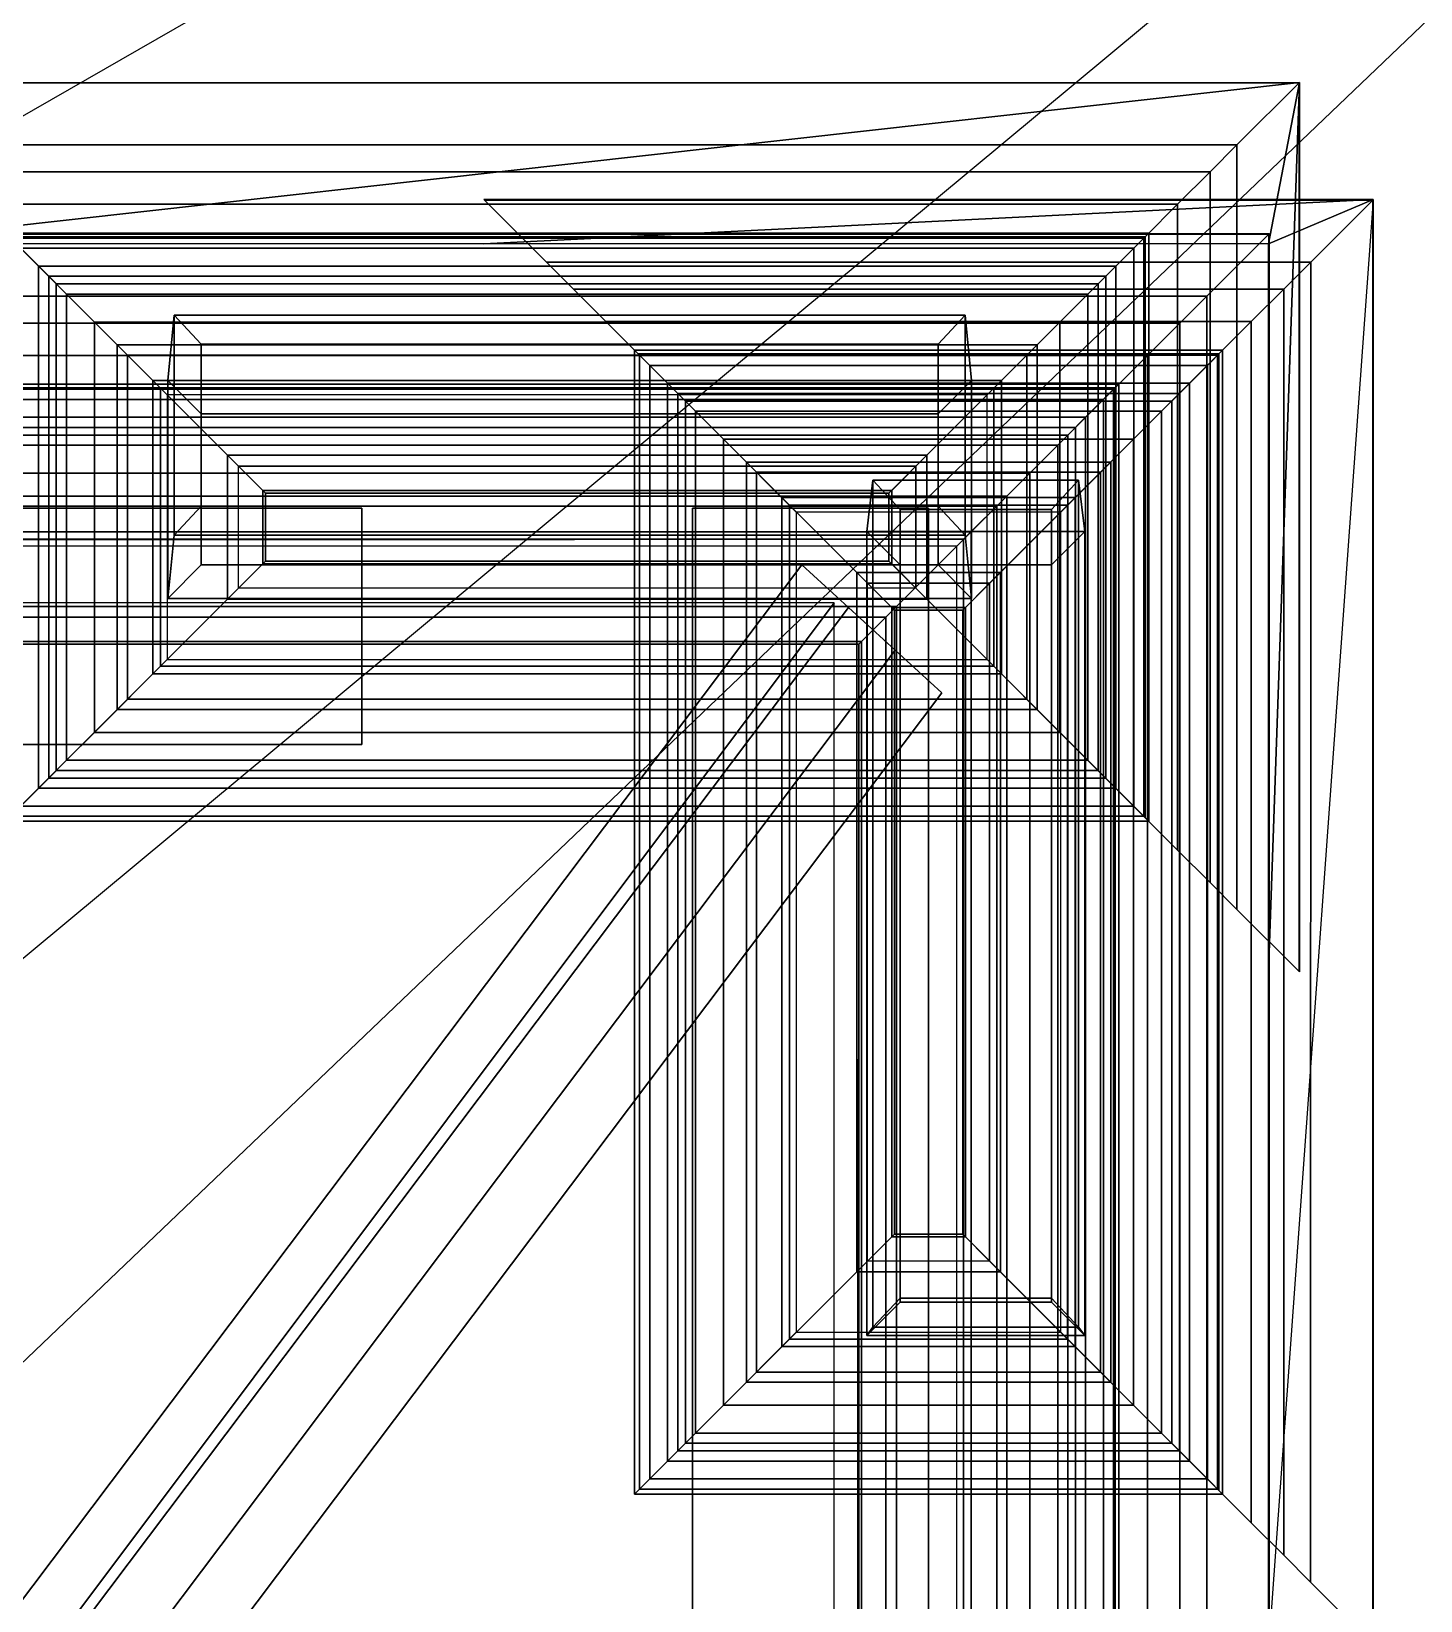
# Model space of a CAD drawing. Extents: x -152 to 154, y -106 to 95.
# Drawn here: x 119 to 133.71, y 59.44 to 76.05 of the extents above; entities that cross this region are included whole.
import ezdxf

# ---------------------------------------------------------------- set-up
doc = ezdxf.new("R2010")
doc.units = 0
for name, color, linetype in [('GROUND1', 253, 'CONTINUOUS'), ('ROOF1', 37, 'CONTINUOUS'), ('ROOF2', 59, 'CONTINUOUS'), ('WALL', 254, 'CONTINUOUS'), ('WALLBASE', 250, 'CONTINUOUS'), ('WALLBASS', 250, 'CONTINUOUS'), ('WALLCOV', 37, 'CONTINUOUS'), ('WALLSIDE', 8, 'CONTINUOUS'), ('WALLVERS', 37, 'CONTINUOUS'), ('WALLVERT', 37, 'CONTINUOUS')]:
    doc.layers.add(name, color=color, linetype=linetype)

msp = doc.modelspace()

# ---------------------------------------------------------------- linework, layer by layer
at = {"layer": 'GROUND1', "invisible_edges": 8}
for points in [[(-151.5, 95, -0.075062), (-151.5, -80, -0.075062), (153.5, 95, -0.075062)], [(-151.5, -80, -0.075062), (-56.949997, -80, -0.075062), (153.5, 95, -0.075062)], [(-56.949997, -80, -0.075062), (-56.949997, -106, -0.075062), (153.5, 95, -0.075062)], [(153.5, 95, -0.075062), (-56.949997, -106, -0.075062), (58.949997, -80, -0.075062)], [(153.5, -80, -0.075062), (153.5, 95, -0.075062), (58.949997, -80, -0.075062)]]:
    msp.add_3dface(points, dxfattribs=at)
at = {"layer": 'ROOF1'}
for points in [[(0.5, 70, 105.704536), (0.5, 10, 135.704529), (82.527527, 10, 135.704529), (127.5, 70, 105.704536)], [(127.5, -52, 105.704536), (127.5, 10, 105.704536), (127.5, 70, 105.704536), (82.527527, 10, 135.704529)]]:
    msp.add_3dface(points, dxfattribs=at)
at = {"layer": 'ROOF2'}
for points in [[(132.100006, -55.5, 107.236023), (132.100006, 73.800003, 107.236023), (-130, 73.800003, 107.236023), (-130, -55.5, 107.236023)], [(127.156631, 70.400963, 105.287766), (81.848633, 10.275219, 135.787766), (82.33374, 9.811211, 135.787766), (127.651321, 69.949677, 105.287766)], [(127.156631, 70.400963, 105.287766), (127.156631, 70.400963, 104.300003), (81.848633, 10.275219, 134.800003), (81.848633, 10.275219, 135.787766)], [(127.651321, 69.949677, 106.277718), (82.33374, 9.811207, 136.77771), (82.818832, 9.347198, 136.77771), (128.145996, 69.498383, 106.277718)], [(127.651321, 69.949677, 106.277718), (127.651321, 69.949677, 105.287766), (82.33374, 9.811211, 135.787766), (82.33374, 9.811207, 136.77771)], [(82.818832, 9.347198, 136.77771), (82.818848, 9.347198, 135.787766), (128.146011, 69.498383, 105.287766), (128.145996, 69.498383, 106.277718)], [(128.146011, 69.498383, 105.287766), (82.818848, 9.347198, 135.787766), (83.30394, 8.88319, 135.787766), (128.640686, 69.047089, 105.287766)], [(128.640686, 69.047089, 104.300003), (128.640686, 69.047089, 105.287766), (83.30394, 8.88319, 135.787766), (83.30394, 8.88319, 134.800003)]]:
    msp.add_3dface(points, dxfattribs=at)
at = {"layer": 'WALL', "invisible_edges": 8}
for points in [[(118.350006, 70.668549, 87.199997), (102.25, 70.668549, 100), (124.75, 70.668549, 100)], [(102.25, 70.668549, 55), (108.75, 70.668549, 60.800003), (124.75, 70.668549, 55)], [(118.350006, 70.668549, 50.200001), (102.25, 70.668549, 55), (124.75, 70.668549, 55)], [(102.25, 70.668549, 19), (108.75, 70.668549, 23.800003), (124.75, 70.668549, 19)], [(124.75, 70.668549, 55), (108.75, 70.668549, 60.800003), (118.350006, 70.668549, 60.800003)], [(124.75, 70.668549, 19), (108.75, 70.668549, 23.800003), (118.350006, 70.668549, 23.800003)], [(124.75, 70.668549, 55), (118.350006, 70.668549, 87.199997), (124.75, 70.668549, 100)], [(124.75, 70.668549, 55), (118.350006, 70.668549, 60.800003), (118.350006, 70.668549, 87.199997)], [(124.75, 70.668549, 19), (118.350006, 70.668549, 50.200001), (124.75, 70.668549, 55)], [(124.75, 70.668549, 19), (118.350006, 70.668549, 23.800003), (118.350006, 70.668549, 50.200001)]]:
    msp.add_3dface(points, dxfattribs=at)
at = {"layer": 'WALLBASE', "invisible_edges": 8}
for points in [[(118.350006, 70.668549, 16.700001), (102.25, 70.668549, 19), (124.75, 70.668549, 19)], [(102.25, 70.668549, -0.5), (108.75, 70.668549, 5.300003), (124.75, 70.668549, -0.5)], [(124.75, 70.668549, -0.5), (108.75, 70.668549, 5.300003), (118.350006, 70.668549, 5.300003)], [(124.75, 70.668549, -0.5), (118.350006, 70.668549, 16.700001), (124.75, 70.668549, 19)], [(124.75, 70.668549, -0.5), (118.350006, 70.668549, 5.300003), (118.350006, 70.668549, 16.700001)]]:
    msp.add_3dface(points, dxfattribs=at)
at = {"layer": 'WALLBASS', "invisible_edges": 8}
for points in [[(127.74942, 65.169632, -0.5), (127.74942, 65.169632, 18), (127.74942, 58.669632, 5.300003)], [(127.74942, 58.669632, 5.300003), (127.74942, 65.169632, 18), (127.74942, 58.669632, 16.700001)], [(127.74942, 58.669632, 16.700001), (127.74942, 65.169632, 18), (127.74942, 49.069626, 16.700001)], [(127.74942, 65.169632, -0.5), (127.74942, 58.669632, 5.300003), (127.74942, 42.669632, -0.5)], [(127.74942, 49.069626, 16.700001), (127.74942, 65.169632, 18), (127.74942, 42.669632, 18)]]:
    msp.add_3dface(points, dxfattribs=at)
at = {"layer": 'WALLCOV'}
for points in [[(117.137787, 75.50222, 106.785728), (117.132828, 75.507179, 107.244904), (132.42717, 75.507179, 107.244904), (132.422211, 75.50222, 106.785728)], [(117.794678, 74.845329, 106.677689), (117.137787, 75.50222, 106.785728), (132.422211, 75.50222, 106.785728), (131.76532, 74.845329, 106.677689)], [(131.76532, 74.845329, 106.677689), (132.422211, 75.50222, 106.785728), (132.422211, 66.097786, 106.785728), (131.76532, 66.754669, 106.677689)], [(132.422211, 75.50222, 106.785728), (132.42717, 75.507179, 107.244904), (132.42717, 66.092827, 107.244904), (132.422211, 66.097786, 106.785728)], [(118.080276, 74.559723, 106.434586), (117.794678, 74.845329, 106.677689), (131.76532, 74.845329, 106.677689), (131.479721, 74.559723, 106.434586)], [(131.479721, 74.559723, 106.434586), (131.76532, 74.845329, 106.677689), (131.76532, 66.754669, 106.677689), (131.479721, 67.040276, 106.434586)], [(118.423004, 74.217003, 106.029434), (118.080276, 74.559723, 106.056442), (131.479721, 74.559723, 106.056442), (131.136993, 74.217003, 106.029434)], [(118.080276, 74.559723, 106.056442), (118.080276, 74.559723, 106.434586), (131.479721, 74.559723, 106.434586), (131.479721, 74.559723, 106.056442)], [(131.136993, 74.217003, 106.029434), (131.479721, 74.559723, 106.056442), (131.479721, 67.040276, 106.056442), (131.136993, 67.383003, 106.029434)], [(131.479721, 74.559723, 106.056442), (131.479721, 74.559723, 106.434586), (131.479721, 67.040276, 106.434586), (131.479721, 67.040276, 106.056442)], [(123.797791, 74.262215, 106.785728), (123.792831, 74.267174, 107.244904), (133.207199, 74.267174, 107.244904), (133.20224, 74.262215, 106.785728)], [(124.454681, 73.605324, 106.677689), (123.797791, 74.262215, 106.785728), (133.20224, 74.262215, 106.785728), (132.545349, 73.605324, 106.677689)], [(132.545349, 73.605324, 106.677689), (133.20224, 74.262215, 106.785728), (133.202209, 58.977783, 106.785728), (132.545319, 59.63467, 106.677689)], [(133.20224, 74.262215, 106.785728), (133.207199, 74.267174, 107.244904), (133.207169, 58.972824, 107.244904), (133.202209, 58.977783, 106.785728)], [(118.765732, 73.874275, 105.273132), (118.423004, 74.217003, 105.543243), (131.136993, 74.217003, 105.543243), (130.794266, 73.874275, 105.273132)], [(118.423004, 74.217003, 105.543243), (118.423004, 74.217003, 106.029434), (131.136993, 74.217003, 106.029434), (131.136993, 74.217003, 105.543243)], [(130.794266, 73.874275, 105.273132), (131.136993, 74.217003, 105.543243), (131.136993, 67.383003, 105.543243), (130.794266, 67.725723, 105.273132)], [(131.136993, 74.217003, 105.543243), (131.136993, 74.217003, 106.029434), (131.136993, 67.383003, 106.029434), (131.136993, 67.383003, 105.543243)], [(-130.502228, 73.902222, 106.785728), (-130.507172, 73.907181, 107.244904), (132.107178, 73.907181, 107.244904), (132.102219, 73.902222, 106.785728)], [(-129.845337, 73.245331, 106.677689), (-130.502228, 73.902222, 106.785728), (132.102219, 73.902222, 106.785728), (131.445328, 73.245331, 106.677689)], [(119.372833, 68.332825, 99.524506), (118.727036, 67.687042, 99.524506), (118.727036, 73.912964, 99.524506), (119.372833, 73.267174, 99.524506)], [(119.372833, 73.267174, 99.524506), (118.727036, 73.912964, 99.524506), (130.832962, 73.912964, 99.524506), (130.187164, 73.267174, 99.524506)], [(118.727036, 73.912964, 99.524506), (118.727036, 73.912964, 99.766678), (130.832962, 73.912964, 99.766678), (130.832962, 73.912964, 99.524506)], [(118.727036, 73.912964, 99.766678), (118.888489, 73.751518, 100.008842), (130.671509, 73.751518, 100.008842), (130.832962, 73.912964, 99.766678)], [(130.187164, 73.267174, 99.524506), (130.832962, 73.912964, 99.524506), (130.832962, 67.687042, 99.524506), (130.187164, 68.332825, 99.524506)], [(130.832962, 73.912964, 99.766678), (130.671509, 73.751518, 100.008842), (130.671509, 67.848488, 100.008842), (130.832962, 67.687042, 99.766678)], [(130.832962, 73.912964, 99.524506), (130.832962, 73.912964, 99.766678), (130.832962, 67.687042, 99.766678), (130.832962, 67.687042, 99.524506)], [(131.445328, 73.245331, 106.677689), (132.102219, 73.902222, 106.785728), (132.102219, -56.359291, 106.785728), (131.445328, -55.372772, 106.677689)], [(132.102219, 73.902222, 106.785728), (132.107178, 73.907181, 107.244904), (132.107178, -56.366737, 107.244904), (132.102219, -56.359291, 106.785728)], [(121.193359, 71.44664, 105.219116), (118.765732, 73.874275, 105.273132), (130.794266, 73.874275, 105.273132), (128.366638, 71.44664, 105.219116)], [(119.076843, 68.036842, 100.789169), (118.780853, 67.740852, 101.246597), (118.780853, 73.859146, 101.246597), (119.076843, 73.563164, 100.789169)], [(118.780853, 67.740852, 101.246597), (119.184479, 68.14447, 101.273506), (119.184479, 73.455528, 101.273506), (118.780853, 73.859146, 101.246597)], [(119.076843, 73.563164, 100.789169), (118.780853, 73.859146, 101.246597), (130.779144, 73.859146, 101.246597), (130.483154, 73.563164, 100.789169)], [(118.780853, 73.859146, 101.246597), (119.184479, 73.455528, 101.273506), (130.375519, 73.455528, 101.273506), (130.779144, 73.859146, 101.246597)], [(118.888489, 67.848488, 100.600815), (119.265198, 68.225197, 100.627716), (119.265198, 73.374809, 100.627716), (118.888489, 73.751518, 100.600815)], [(118.888489, 73.751518, 100.008842), (118.888489, 73.751518, 100.600815), (130.671509, 73.751518, 100.600815), (130.671509, 73.751518, 100.008842)], [(118.888489, 73.751518, 100.600815), (119.265198, 73.374809, 100.627716), (130.2948, 73.374809, 100.627716), (130.671509, 73.751518, 100.600815)], [(128.366638, 71.44664, 105.219116), (130.794266, 73.874275, 105.273132), (130.794266, 67.725723, 105.273132), (128.366638, 70.153358, 105.219116)], [(130.671509, 73.751518, 100.600815), (130.2948, 73.374809, 100.627716), (130.2948, 68.225197, 100.627716), (130.671509, 67.848488, 100.600815)], [(130.779144, 73.859146, 101.246597), (130.375519, 73.455528, 101.273506), (130.375519, 68.14447, 101.273506), (130.779144, 67.740852, 101.246597)], [(130.483154, 73.563164, 100.789169), (130.779144, 73.859146, 101.246597), (130.779144, 67.740852, 101.246597), (130.483154, 68.036842, 100.789169)], [(130.671509, 73.751518, 100.008842), (130.671509, 73.751518, 100.600815), (130.671509, 67.848488, 100.600815), (130.671509, 67.848488, 100.008842)], [(124.74028, 73.319725, 106.434586), (124.454681, 73.605324, 106.677689), (132.545349, 73.605324, 106.677689), (132.259735, 73.319725, 106.434586)], [(132.259735, 73.319725, 106.434586), (132.545349, 73.605324, 106.677689), (132.545319, 59.63467, 106.677689), (132.25972, 59.920277, 106.434586)], [(119.265198, 68.225197, 100.627716), (119.076843, 68.036842, 100.789169), (119.076843, 73.563164, 100.789169), (119.265198, 73.374809, 100.627716)], [(119.265198, 73.374809, 100.627716), (119.076843, 73.563164, 100.789169), (130.483154, 73.563164, 100.789169), (130.2948, 73.374809, 100.627716)], [(119.184479, 68.14447, 101.273506), (119.372833, 68.332825, 101.085152), (119.372833, 73.267174, 101.085152), (119.184479, 73.455528, 101.273506)], [(119.184479, 73.455528, 101.273506), (119.372833, 73.267174, 101.085152), (130.187164, 73.267174, 101.085152), (130.375519, 73.455528, 101.273506)], [(130.375519, 73.455528, 101.273506), (130.187164, 73.267174, 101.085152), (130.187164, 68.332825, 101.085152), (130.375519, 68.14447, 101.273506)], [(130.2948, 73.374809, 100.627716), (130.483154, 73.563164, 100.789169), (130.483154, 68.036842, 100.789169), (130.2948, 68.225197, 100.627716)], [(-129.559723, 72.959724, 106.434586), (-129.845337, 73.245331, 106.677689), (131.445328, 73.245331, 106.677689), (131.159729, 72.959724, 106.434586)], [(119.668808, 68.628815, 100.035751), (119.372833, 68.332825, 99.524506), (119.372833, 73.267174, 99.524506), (119.668808, 72.971191, 100.035751)], [(119.372833, 68.332825, 101.085152), (120.018616, 68.978615, 101.246597), (120.018616, 72.621391, 101.246597), (119.372833, 73.267174, 101.085152)], [(119.668808, 72.971191, 100.035751), (119.372833, 73.267174, 99.524506), (130.187164, 73.267174, 99.524506), (129.89119, 72.971191, 100.035751)], [(119.372833, 73.267174, 101.085152), (120.018616, 72.621391, 101.246597), (129.541382, 72.621391, 101.246597), (130.187164, 73.267174, 101.085152)], [(125.083008, 72.976997, 106.029434), (124.74028, 73.319725, 106.056442), (132.259735, 73.319725, 106.056442), (131.917023, 72.976997, 106.029434)], [(124.74028, 73.319725, 106.056442), (124.74028, 73.319725, 106.434586), (132.259735, 73.319725, 106.434586), (132.259735, 73.319725, 106.056442)], [(130.187164, 73.267174, 101.085152), (129.541382, 72.621391, 101.246597), (129.541382, 68.978615, 101.246597), (130.187164, 68.332825, 101.085152)], [(129.89119, 72.971191, 100.035751), (130.187164, 73.267174, 99.524506), (130.187164, 68.332825, 99.524506), (129.89119, 68.628815, 100.035751)], [(131.159729, 72.959724, 106.434586), (131.445328, 73.245331, 106.677689), (131.445328, -55.372772, 106.677689), (131.159729, -54.943848, 106.434586)], [(131.917023, 72.976997, 106.029434), (132.259735, 73.319725, 106.056442), (132.25972, 59.920277, 106.056442), (131.916992, 60.263, 106.029434)], [(132.259735, 73.319725, 106.056442), (132.259735, 73.319725, 106.434586), (132.25972, 59.920277, 106.434586), (132.25972, 59.920277, 106.056442)], [(-129.21701, 72.617004, 106.029434), (-129.559723, 72.959724, 106.056442), (131.159729, 72.959724, 106.056442), (130.817001, 72.617004, 106.029434)], [(-129.559723, 72.959724, 106.056442), (-129.559723, 72.959724, 106.434586), (131.159729, 72.959724, 106.434586), (131.159729, 72.959724, 106.056442)], [(120.440002, 69.400002, 100.1269), (119.668808, 68.628815, 100.035751), (119.668808, 72.971191, 100.035751), (120.440002, 72.199997, 100.1269)], [(120.440002, 72.199997, 100.1269), (119.668808, 72.971191, 100.035751), (129.89119, 72.971191, 100.035751), (129.119995, 72.199997, 100.1269)], [(125.425735, 72.63427, 105.273132), (125.083008, 72.976997, 105.543243), (131.917023, 72.976997, 105.543243), (131.574295, 72.63427, 105.273132)], [(125.083008, 72.976997, 105.543243), (125.083008, 72.976997, 106.029434), (131.917023, 72.976997, 106.029434), (131.917023, 72.976997, 105.543243)], [(129.119995, 72.199997, 100.1269), (129.89119, 72.971191, 100.035751), (129.89119, 68.628815, 100.035751), (129.119995, 69.400002, 100.1269)], [(130.817001, 72.617004, 106.029434), (131.159729, 72.959724, 106.056442), (131.159729, -54.943848, 106.056442), (130.817001, -54.429146, 106.029434)], [(131.159729, 72.959724, 106.056442), (131.159729, 72.959724, 106.434586), (131.159729, -54.943848, 106.434586), (131.159729, -54.943848, 106.056442)], [(131.574295, 72.63427, 105.273132), (131.917023, 72.976997, 105.543243), (131.916992, 60.263, 105.543243), (131.574265, 60.605724, 105.273132)], [(131.917023, 72.976997, 105.543243), (131.917023, 72.976997, 106.029434), (131.916992, 60.263, 106.029434), (131.916992, 60.263, 105.543243)], [(-128.874268, 72.274277, 105.273132), (-129.21701, 72.617004, 105.543243), (130.817001, 72.617004, 105.543243), (130.474274, 72.274277, 105.273132)], [(-129.21701, 72.617004, 105.543243), (-129.21701, 72.617004, 106.029434), (130.817001, 72.617004, 106.029434), (130.817001, 72.617004, 105.543243)], [(120.368408, 69.328415, 102.591988), (119.91098, 68.870979, 102.834152), (119.91098, 72.729019, 102.834152), (120.368408, 72.271591, 102.591988)], [(119.91098, 68.870979, 102.834152), (121.079117, 70.039116, 102.896202), (121.079117, 71.560883, 102.896202), (119.91098, 72.729019, 102.834152)], [(120.368408, 72.271591, 102.591988), (119.91098, 72.729019, 102.834152), (129.649017, 72.729019, 102.834152), (129.191589, 72.271591, 102.591988)], [(119.91098, 72.729019, 102.834152), (121.079117, 71.560883, 102.896202), (128.480881, 71.560883, 102.896202), (129.649017, 72.729019, 102.834152)], [(120.018616, 68.978615, 101.246597), (120.287689, 69.247688, 101.085152), (120.287689, 72.35231, 101.085152), (120.018616, 72.621391, 101.246597)], [(120.018616, 72.621391, 101.246597), (120.287689, 72.35231, 101.085152), (129.272308, 72.35231, 101.085152), (129.541382, 72.621391, 101.246597)], [(126.032837, 61.212826, 99.524506), (125.387039, 60.567039, 99.524506), (125.387039, 72.672958, 99.524506), (126.032837, 72.027176, 99.524506)], [(125.387039, 60.567039, 99.524506), (125.387039, 60.567039, 99.766678), (125.387039, 72.672958, 99.766678), (125.387039, 72.672958, 99.524506)], [(125.387039, 60.567039, 99.766678), (125.548492, 60.728485, 100.008842), (125.548492, 72.511513, 100.008842), (125.387039, 72.672958, 99.766678)], [(126.032837, 72.027176, 99.524506), (125.387039, 72.672958, 99.524506), (131.612976, 72.672958, 99.524506), (130.967194, 72.027176, 99.524506)], [(125.387039, 72.672958, 99.524506), (125.387039, 72.672958, 99.766678), (131.612976, 72.672958, 99.766678), (131.612976, 72.672958, 99.524506)], [(125.387039, 72.672958, 99.766678), (125.548492, 72.511513, 100.008842), (131.451523, 72.511513, 100.008842), (131.612976, 72.672958, 99.766678)], [(127.853363, 70.206642, 105.219116), (125.425735, 72.63427, 105.273132), (131.574295, 72.63427, 105.273132), (129.146652, 70.206642, 105.219116)], [(125.736847, 60.91684, 100.789169), (125.440857, 60.620857, 101.246597), (125.440857, 72.619141, 101.246597), (125.736847, 72.323158, 100.789169)], [(125.440857, 60.620857, 101.246597), (125.844482, 61.024471, 101.273506), (125.844482, 72.215523, 101.273506), (125.440857, 72.619141, 101.246597)], [(125.736847, 72.323158, 100.789169), (125.440857, 72.619141, 101.246597), (131.559158, 72.619141, 101.246597), (131.263168, 72.323158, 100.789169)], [(125.440857, 72.619141, 101.246597), (125.844482, 72.215523, 101.273506), (131.155548, 72.215523, 101.273506), (131.559158, 72.619141, 101.246597)], [(129.649017, 72.729019, 102.834152), (128.480881, 71.560883, 102.896202), (128.480881, 70.039116, 102.896202), (129.649017, 68.870979, 102.834152)], [(129.146652, 70.206642, 105.219116), (131.574295, 72.63427, 105.273132), (131.574265, 60.605724, 105.273132), (129.146637, 63.03336, 105.219116)], [(129.191589, 72.271591, 102.591988), (129.649017, 72.729019, 102.834152), (129.649017, 68.870979, 102.834152), (129.191589, 69.328415, 102.591988)], [(129.541382, 72.621391, 101.246597), (129.272308, 72.35231, 101.085152), (129.272308, 69.247688, 101.085152), (129.541382, 68.978615, 101.246597)], [(130.474274, 72.274277, 105.273132), (130.817001, 72.617004, 105.543243), (130.817001, -54.429146, 105.543243), (130.474274, -53.914436, 105.273132)], [(130.817001, 72.617004, 105.543243), (130.817001, 72.617004, 106.029434), (130.817001, -54.429146, 106.029434), (130.817001, -54.429146, 105.543243)], [(130.967194, 72.027176, 99.524506), (131.612976, 72.672958, 99.524506), (131.612961, 60.567039, 99.524506), (130.967163, 61.212826, 99.524506)], [(131.559158, 72.619141, 101.246597), (131.155548, 72.215523, 101.273506), (131.155518, 61.024471, 101.273506), (131.559143, 60.620857, 101.246597)], [(131.263168, 72.323158, 100.789169), (131.559158, 72.619141, 101.246597), (131.559143, 60.620857, 101.246597), (131.263153, 60.91684, 100.789169)], [(131.612976, 72.672958, 99.766678), (131.451523, 72.511513, 100.008842), (131.451508, 60.728485, 100.008842), (131.612961, 60.567039, 99.766678)], [(131.612976, 72.672958, 99.524506), (131.612976, 72.672958, 99.766678), (131.612961, 60.567039, 99.766678), (131.612961, 60.567039, 99.524506)], [(125.548492, 60.728485, 100.008842), (125.548492, 60.728485, 100.600815), (125.548492, 72.511513, 100.600815), (125.548492, 72.511513, 100.008842)], [(125.548492, 60.728485, 100.600815), (125.925201, 61.105194, 100.627716), (125.925201, 72.134804, 100.627716), (125.548492, 72.511513, 100.600815)], [(125.548492, 72.511513, 100.008842), (125.548492, 72.511513, 100.600815), (131.451523, 72.511513, 100.600815), (131.451523, 72.511513, 100.008842)], [(125.548492, 72.511513, 100.600815), (125.925201, 72.134804, 100.627716), (131.074814, 72.134804, 100.627716), (131.451523, 72.511513, 100.600815)], [(131.451523, 72.511513, 100.600815), (131.074814, 72.134804, 100.627716), (131.074799, 61.105194, 100.627716), (131.451508, 60.728485, 100.600815)], [(131.451523, 72.511513, 100.008842), (131.451523, 72.511513, 100.600815), (131.451508, 60.728485, 100.600815), (131.451508, 60.728485, 100.008842)], [(-128.267181, 71.667175, 99.524506), (-128.912964, 72.312965, 99.524506), (130.51297, 72.312965, 99.524506), (129.867172, 71.667175, 99.524506)], [(-128.912964, 72.312965, 99.524506), (-128.912964, 72.312965, 99.766678), (130.51297, 72.312965, 99.766678), (130.51297, 72.312965, 99.524506)], [(-128.912964, 72.312965, 99.766678), (-128.751526, 72.15152, 100.008842), (130.351517, 72.15152, 100.008842), (130.51297, 72.312965, 99.766678)], [(-126.44664, 69.846642, 105.219116), (-128.874268, 72.274277, 105.273132), (130.474274, 72.274277, 105.273132), (128.046646, 69.846642, 105.219116)], [(-128.563171, 71.963165, 100.789169), (-128.859146, 72.259148, 101.246597), (130.459152, 72.259148, 101.246597), (130.163162, 71.963165, 100.789169)], [(-128.859146, 72.259148, 101.246597), (-128.455536, 71.85553, 101.273506), (130.055527, 71.85553, 101.273506), (130.459152, 72.259148, 101.246597)], [(120.287689, 69.247688, 101.085152), (120.368408, 69.328415, 102.591988), (120.368408, 72.271591, 102.591988), (120.287689, 72.35231, 101.085152)], [(120.287689, 72.35231, 101.085152), (120.368408, 72.271591, 102.591988), (129.191589, 72.271591, 102.591988), (129.272308, 72.35231, 101.085152)], [(125.925201, 61.105194, 100.627716), (125.736847, 60.91684, 100.789169), (125.736847, 72.323158, 100.789169), (125.925201, 72.134804, 100.627716)], [(125.925201, 72.134804, 100.627716), (125.736847, 72.323158, 100.789169), (131.263168, 72.323158, 100.789169), (131.074814, 72.134804, 100.627716)], [(128.046646, 69.846642, 105.219116), (130.474274, 72.274277, 105.273132), (130.474274, -53.914436, 105.273132), (128.046646, -50.268608, 105.219116)], [(129.272308, 72.35231, 101.085152), (129.191589, 72.271591, 102.591988), (129.191589, 69.328415, 102.591988), (129.272308, 69.247688, 101.085152)], [(129.867172, 71.667175, 99.524506), (130.51297, 72.312965, 99.524506), (130.51297, -53.972534, 99.524506), (129.867172, -53.002693, 99.524506)], [(130.459152, 72.259148, 101.246597), (130.055527, 71.85553, 101.273506), (130.055527, -53.285561, 101.273506), (130.459152, -53.891716, 101.246597)], [(130.163162, 71.963165, 100.789169), (130.459152, 72.259148, 101.246597), (130.459152, -53.891716, 101.246597), (130.163162, -53.447205, 100.789169)], [(130.51297, 72.312965, 99.766678), (130.351517, 72.15152, 100.008842), (130.351517, -53.730072, 100.008842), (130.51297, -53.972534, 99.766678)], [(130.51297, 72.312965, 99.524506), (130.51297, 72.312965, 99.766678), (130.51297, -53.972534, 99.766678), (130.51297, -53.972534, 99.524506)], [(131.074814, 72.134804, 100.627716), (131.263168, 72.323158, 100.789169), (131.263153, 60.91684, 100.789169), (131.074799, 61.105194, 100.627716)], [(-128.751526, 72.15152, 100.008842), (-128.751526, 72.15152, 100.600815), (130.351517, 72.15152, 100.600815), (130.351517, 72.15152, 100.008842)], [(-128.751526, 72.15152, 100.600815), (-128.374817, 71.774811, 100.627716), (129.974808, 71.774811, 100.627716), (130.351517, 72.15152, 100.600815)], [(125.844482, 61.024471, 101.273506), (126.032837, 61.212826, 101.085152), (126.032837, 72.027176, 101.085152), (125.844482, 72.215523, 101.273506)], [(125.844482, 72.215523, 101.273506), (126.032837, 72.027176, 101.085152), (130.967194, 72.027176, 101.085152), (131.155548, 72.215523, 101.273506)], [(130.351517, 72.15152, 100.600815), (129.974808, 71.774811, 100.627716), (129.974808, -53.16433, 100.627716), (130.351517, -53.730072, 100.600815)], [(130.351517, 72.15152, 100.008842), (130.351517, 72.15152, 100.600815), (130.351517, -53.730072, 100.600815), (130.351517, -53.730072, 100.008842)], [(131.155548, 72.215523, 101.273506), (130.967194, 72.027176, 101.085152), (130.967163, 61.212826, 101.085152), (131.155518, 61.024471, 101.273506)], [(-128.374817, 71.774811, 100.627716), (-128.563171, 71.963165, 100.789169), (130.163162, 71.963165, 100.789169), (129.974808, 71.774811, 100.627716)], [(126.328812, 61.508812, 100.035751), (126.032837, 61.212826, 99.524506), (126.032837, 72.027176, 99.524506), (126.328812, 71.731186, 100.035751)], [(126.032837, 61.212826, 101.085152), (126.678619, 61.858612, 101.246597), (126.678619, 71.381386, 101.246597), (126.032837, 72.027176, 101.085152)], [(126.328812, 71.731186, 100.035751), (126.032837, 72.027176, 99.524506), (130.967194, 72.027176, 99.524506), (130.671204, 71.731186, 100.035751)], [(126.032837, 72.027176, 101.085152), (126.678619, 71.381386, 101.246597), (130.321396, 71.381386, 101.246597), (130.967194, 72.027176, 101.085152)], [(129.974808, 71.774811, 100.627716), (130.163162, 71.963165, 100.789169), (130.163162, -53.447205, 100.789169), (129.974808, -53.16433, 100.627716)], [(130.967194, 72.027176, 101.085152), (130.321396, 71.381386, 101.246597), (130.321381, 61.858612, 101.246597), (130.967163, 61.212826, 101.085152)], [(130.671204, 71.731186, 100.035751), (130.967194, 72.027176, 99.524506), (130.967163, 61.212826, 99.524506), (130.671188, 61.508812, 100.035751)], [(-128.455536, 71.85553, 101.273506), (-128.267181, 71.667175, 101.085152), (129.867172, 71.667175, 101.085152), (130.055527, 71.85553, 101.273506)], [(130.055527, 71.85553, 101.273506), (129.867172, 71.667175, 101.085152), (129.867172, -53.002693, 101.085152), (130.055527, -53.285561, 101.273506)], [(-127.971191, 71.371193, 100.035751), (-128.267181, 71.667175, 99.524506), (129.867172, 71.667175, 99.524506), (129.571198, 71.371193, 100.035751)], [(-128.267181, 71.667175, 101.085152), (-127.621391, 71.021393, 101.246597), (129.22139, 71.021393, 101.246597), (129.867172, 71.667175, 101.085152)], [(127.100006, 62.280003, 100.1269), (126.328812, 61.508812, 100.035751), (126.328812, 71.731186, 100.035751), (127.100006, 70.959991, 100.1269)], [(127.100006, 70.959991, 100.1269), (126.328812, 71.731186, 100.035751), (130.671204, 71.731186, 100.035751), (129.900009, 70.959991, 100.1269)], [(129.867172, 71.667175, 101.085152), (129.22139, 71.021393, 101.246597), (129.22139, -52.032845, 101.246597), (129.867172, -53.002693, 101.085152)], [(129.571198, 71.371193, 100.035751), (129.867172, 71.667175, 99.524506), (129.867172, -53.002693, 99.524506), (129.571198, -52.558182, 100.035751)], [(129.900009, 70.959991, 100.1269), (130.671204, 71.731186, 100.035751), (130.671188, 61.508812, 100.035751), (129.899994, 62.280003, 100.1269)], [(121.079117, 70.039116, 102.896202), (121.450409, 70.4104, 103.112289), (121.450409, 71.189598, 103.112289), (121.079117, 71.560883, 102.896202)], [(121.079117, 71.560883, 102.896202), (121.450409, 71.189598, 103.112289), (128.109589, 71.189598, 103.112289), (128.480881, 71.560883, 102.896202)], [(121.478958, 70.438965, 104.949005), (121.193359, 70.153358, 105.219116), (121.193359, 71.44664, 105.219116), (121.478958, 71.161041, 104.949005)], [(121.478958, 71.161041, 104.949005), (121.193359, 71.44664, 105.219116), (128.366638, 71.44664, 105.219116), (128.081039, 71.161041, 104.949005)], [(127.028412, 62.208412, 102.591988), (126.570984, 61.75098, 102.834152), (126.570984, 71.489014, 102.834152), (127.028412, 71.031586, 102.591988)], [(126.570984, 61.75098, 102.834152), (127.73912, 62.919117, 102.896202), (127.73912, 70.320877, 102.896202), (126.570984, 71.489014, 102.834152)], [(127.028412, 71.031586, 102.591988), (126.570984, 71.489014, 102.834152), (130.429031, 71.489014, 102.834152), (129.971603, 71.031586, 102.591988)], [(126.570984, 71.489014, 102.834152), (127.73912, 70.320877, 102.896202), (129.260895, 70.320877, 102.896202), (130.429031, 71.489014, 102.834152)], [(128.081039, 71.161041, 104.949005), (128.366638, 71.44664, 105.219116), (128.366638, 70.153358, 105.219116), (128.081039, 70.438965, 104.949005)], [(128.480881, 71.560883, 102.896202), (128.109589, 71.189598, 103.112289), (128.109589, 70.4104, 103.112289), (128.480881, 70.039116, 102.896202)], [(130.429031, 71.489014, 102.834152), (129.260895, 70.320877, 102.896202), (129.26088, 62.919117, 102.896202), (130.429016, 61.75098, 102.834152)], [(129.971603, 71.031586, 102.591988), (130.429031, 71.489014, 102.834152), (130.429016, 61.75098, 102.834152), (129.971588, 62.208412, 102.591988)], [(-127.199997, 70.599998, 100.1269), (-127.971191, 71.371193, 100.035751), (129.571198, 71.371193, 100.035751), (128.800003, 70.599998, 100.1269)], [(126.678619, 61.858612, 101.246597), (126.947693, 62.127689, 101.085152), (126.947693, 71.112305, 101.085152), (126.678619, 71.381386, 101.246597)], [(126.678619, 71.381386, 101.246597), (126.947693, 71.112305, 101.085152), (130.052322, 71.112305, 101.085152), (130.321396, 71.381386, 101.246597)], [(128.800003, 70.599998, 100.1269), (129.571198, 71.371193, 100.035751), (129.571198, -52.558182, 100.035751), (128.800003, -51.400002, 100.1269)], [(130.321396, 71.381386, 101.246597), (130.052322, 71.112305, 101.085152), (130.052307, 62.127689, 101.085152), (130.321381, 61.858612, 101.246597)], [(-127.271591, 70.671593, 102.591988), (-127.729019, 71.129021, 102.834152), (129.329025, 71.129021, 102.834152), (128.871597, 70.671593, 102.591988)], [(-127.729019, 71.129021, 102.834152), (-126.560883, 69.960884, 102.896202), (128.160889, 69.960884, 102.896202), (129.329025, 71.129021, 102.834152)], [(121.450409, 70.4104, 103.112289), (121.478958, 70.438965, 104.949005), (121.478958, 71.161041, 104.949005), (121.450409, 71.189598, 103.112289)], [(121.450409, 71.189598, 103.112289), (121.478958, 71.161041, 104.949005), (128.081039, 71.161041, 104.949005), (128.109589, 71.189598, 103.112289)], [(126.947693, 62.127689, 101.085152), (127.028412, 62.208412, 102.591988), (127.028412, 71.031586, 102.591988), (126.947693, 71.112305, 101.085152)], [(126.947693, 71.112305, 101.085152), (127.028412, 71.031586, 102.591988), (129.971603, 71.031586, 102.591988), (130.052322, 71.112305, 101.085152)], [(128.109589, 71.189598, 103.112289), (128.081039, 71.161041, 104.949005), (128.081039, 70.438965, 104.949005), (128.109589, 70.4104, 103.112289)], [(129.329025, 71.129021, 102.834152), (128.160889, 69.960884, 102.896202), (128.160889, -50.440178, 102.896202), (129.329025, -52.194489, 102.834152)], [(128.871597, 70.671593, 102.591988), (129.329025, 71.129021, 102.834152), (129.329025, -52.194489, 102.834152), (128.871597, -51.507515, 102.591988)], [(130.052322, 71.112305, 101.085152), (129.971603, 71.031586, 102.591988), (129.971588, 62.208412, 102.591988), (130.052307, 62.127689, 101.085152)], [(-127.621391, 71.021393, 101.246597), (-127.35231, 70.752312, 101.085152), (128.952316, 70.752312, 101.085152), (129.22139, 71.021393, 101.246597)], [(129.22139, 71.021393, 101.246597), (128.952316, 70.752312, 101.085152), (128.952316, -51.628746, 101.085152), (129.22139, -52.032845, 101.246597)], [(-127.35231, 70.752312, 101.085152), (-127.271591, 70.671593, 102.591988), (128.871597, 70.671593, 102.591988), (128.952316, 70.752312, 101.085152)], [(128.952316, 70.752312, 101.085152), (128.871597, 70.671593, 102.591988), (128.871597, -51.507515, 102.591988), (128.952316, -51.628746, 101.085152)], [(128.081039, 70.438965, 104.949005), (128.366638, 70.153358, 105.219116), (121.193359, 70.153358, 105.219116), (121.478958, 70.438965, 104.949005)], [(128.109589, 70.4104, 103.112289), (128.081039, 70.438965, 104.949005), (121.478958, 70.438965, 104.949005), (121.450409, 70.4104, 103.112289)], [(128.480881, 70.039116, 102.896202), (128.109589, 70.4104, 103.112289), (121.450409, 70.4104, 103.112289), (121.079117, 70.039116, 102.896202)], [(127.73912, 62.919117, 102.896202), (128.110413, 63.290401, 103.112289), (128.110413, 69.949593, 103.112289), (127.73912, 70.320877, 102.896202)], [(127.73912, 70.320877, 102.896202), (128.110413, 69.949593, 103.112289), (128.889603, 69.949593, 103.112289), (129.260895, 70.320877, 102.896202)], [(129.260895, 70.320877, 102.896202), (128.889603, 69.949593, 103.112289), (128.889603, 63.290401, 103.112289), (129.26088, 62.919117, 102.896202)], [(128.138962, 63.318962, 104.949005), (127.853363, 63.03336, 105.219116), (127.853363, 70.206642, 105.219116), (128.138962, 69.921036, 104.949005)], [(128.138962, 69.921036, 104.949005), (127.853363, 70.206642, 105.219116), (129.146652, 70.206642, 105.219116), (128.861053, 69.921036, 104.949005)], [(128.861053, 69.921036, 104.949005), (129.146652, 70.206642, 105.219116), (129.146637, 63.03336, 105.219116), (128.861038, 63.318962, 104.949005)], [(-126.560883, 69.960884, 102.896202), (-126.189598, 69.5896, 103.112289), (127.789597, 69.5896, 103.112289), (128.160889, 69.960884, 102.896202)], [(129.649017, 68.870979, 102.834152), (128.480881, 70.039116, 102.896202), (121.079117, 70.039116, 102.896202), (119.91098, 68.870979, 102.834152)], [(128.160889, 69.960884, 102.896202), (127.789597, 69.5896, 103.112289), (127.789597, -49.882576, 103.112289), (128.160889, -50.440178, 102.896202)], [(128.110413, 63.290401, 103.112289), (128.138962, 63.318962, 104.949005), (128.138962, 69.921036, 104.949005), (128.110413, 69.949593, 103.112289)], [(128.110413, 69.949593, 103.112289), (128.138962, 69.921036, 104.949005), (128.861053, 69.921036, 104.949005), (128.889603, 69.949593, 103.112289)], [(128.889603, 69.949593, 103.112289), (128.861053, 69.921036, 104.949005), (128.861038, 63.318962, 104.949005), (128.889603, 63.290401, 103.112289)], [(-126.161041, 69.561043, 104.949005), (-126.44664, 69.846642, 105.219116), (128.046646, 69.846642, 105.219116), (127.761047, 69.561043, 104.949005)], [(127.761047, 69.561043, 104.949005), (128.046646, 69.846642, 105.219116), (128.046646, -50.268608, 105.219116), (127.761047, -49.839684, 104.949005)], [(-126.189598, 69.5896, 103.112289), (-126.161041, 69.561043, 104.949005), (127.761047, 69.561043, 104.949005), (127.789597, 69.5896, 103.112289)], [(127.789597, 69.5896, 103.112289), (127.761047, 69.561043, 104.949005), (127.761047, -49.839684, 104.949005), (127.789597, -49.882576, 103.112289)], [(129.119995, 69.400002, 100.1269), (129.89119, 68.628815, 100.035751), (119.668808, 68.628815, 100.035751), (120.440002, 69.400002, 100.1269)], [(129.191589, 69.328415, 102.591988), (129.649017, 68.870979, 102.834152), (119.91098, 68.870979, 102.834152), (120.368408, 69.328415, 102.591988)], [(129.272308, 69.247688, 101.085152), (129.191589, 69.328415, 102.591988), (120.368408, 69.328415, 102.591988), (120.287689, 69.247688, 101.085152)], [(129.541382, 68.978615, 101.246597), (129.272308, 69.247688, 101.085152), (120.287689, 69.247688, 101.085152), (120.018616, 68.978615, 101.246597)], [(130.187164, 68.332825, 101.085152), (129.541382, 68.978615, 101.246597), (120.018616, 68.978615, 101.246597), (119.372833, 68.332825, 101.085152)], [(129.89119, 68.628815, 100.035751), (130.187164, 68.332825, 99.524506), (119.372833, 68.332825, 99.524506), (119.668808, 68.628815, 100.035751)], [(130.187164, 68.332825, 99.524506), (130.832962, 67.687042, 99.524506), (118.727036, 67.687042, 99.524506), (119.372833, 68.332825, 99.524506)], [(130.375519, 68.14447, 101.273506), (130.187164, 68.332825, 101.085152), (119.372833, 68.332825, 101.085152), (119.184479, 68.14447, 101.273506)], [(130.779144, 67.740852, 101.246597), (130.375519, 68.14447, 101.273506), (119.184479, 68.14447, 101.273506), (118.780853, 67.740852, 101.246597)], [(130.671509, 67.848488, 100.600815), (130.2948, 68.225197, 100.627716), (119.265198, 68.225197, 100.627716), (118.888489, 67.848488, 100.600815)], [(130.2948, 68.225197, 100.627716), (130.483154, 68.036842, 100.789169), (119.076843, 68.036842, 100.789169), (119.265198, 68.225197, 100.627716)], [(130.483154, 68.036842, 100.789169), (130.779144, 67.740852, 101.246597), (118.780853, 67.740852, 101.246597), (119.076843, 68.036842, 100.789169)], [(130.832962, 67.687042, 99.766678), (130.671509, 67.848488, 100.008842), (118.888489, 67.848488, 100.008842), (118.727036, 67.687042, 99.766678)], [(130.671509, 67.848488, 100.008842), (130.671509, 67.848488, 100.600815), (118.888489, 67.848488, 100.600815), (118.888489, 67.848488, 100.008842)], [(130.832962, 67.687042, 99.524506), (130.832962, 67.687042, 99.766678), (118.727036, 67.687042, 99.766678), (118.727036, 67.687042, 99.524506)], [(129.26088, 62.919117, 102.896202), (128.889603, 63.290401, 103.112289), (128.110413, 63.290401, 103.112289), (127.73912, 62.919117, 102.896202)], [(128.861038, 63.318962, 104.949005), (129.146637, 63.03336, 105.219116), (127.853363, 63.03336, 105.219116), (128.138962, 63.318962, 104.949005)], [(128.889603, 63.290401, 103.112289), (128.861038, 63.318962, 104.949005), (128.138962, 63.318962, 104.949005), (128.110413, 63.290401, 103.112289)], [(130.429016, 61.75098, 102.834152), (129.26088, 62.919117, 102.896202), (127.73912, 62.919117, 102.896202), (126.570984, 61.75098, 102.834152)], [(129.899994, 62.280003, 100.1269), (130.671188, 61.508812, 100.035751), (126.328812, 61.508812, 100.035751), (127.100006, 62.280003, 100.1269)], [(129.971588, 62.208412, 102.591988), (130.429016, 61.75098, 102.834152), (126.570984, 61.75098, 102.834152), (127.028412, 62.208412, 102.591988)], [(130.321381, 61.858612, 101.246597), (130.052307, 62.127689, 101.085152), (126.947693, 62.127689, 101.085152), (126.678619, 61.858612, 101.246597)], [(130.052307, 62.127689, 101.085152), (129.971588, 62.208412, 102.591988), (127.028412, 62.208412, 102.591988), (126.947693, 62.127689, 101.085152)], [(130.967163, 61.212826, 101.085152), (130.321381, 61.858612, 101.246597), (126.678619, 61.858612, 101.246597), (126.032837, 61.212826, 101.085152)], [(130.671188, 61.508812, 100.035751), (130.967163, 61.212826, 99.524506), (126.032837, 61.212826, 99.524506), (126.328812, 61.508812, 100.035751)], [(130.967163, 61.212826, 99.524506), (131.612961, 60.567039, 99.524506), (125.387039, 60.567039, 99.524506), (126.032837, 61.212826, 99.524506)], [(131.155518, 61.024471, 101.273506), (130.967163, 61.212826, 101.085152), (126.032837, 61.212826, 101.085152), (125.844482, 61.024471, 101.273506)], [(131.559143, 60.620857, 101.246597), (131.155518, 61.024471, 101.273506), (125.844482, 61.024471, 101.273506), (125.440857, 60.620857, 101.246597)], [(131.451508, 60.728485, 100.600815), (131.074799, 61.105194, 100.627716), (125.925201, 61.105194, 100.627716), (125.548492, 60.728485, 100.600815)], [(131.074799, 61.105194, 100.627716), (131.263153, 60.91684, 100.789169), (125.736847, 60.91684, 100.789169), (125.925201, 61.105194, 100.627716)], [(131.263153, 60.91684, 100.789169), (131.559143, 60.620857, 101.246597), (125.440857, 60.620857, 101.246597), (125.736847, 60.91684, 100.789169)], [(131.612961, 60.567039, 99.766678), (131.451508, 60.728485, 100.008842), (125.548492, 60.728485, 100.008842), (125.387039, 60.567039, 99.766678)], [(131.451508, 60.728485, 100.008842), (131.451508, 60.728485, 100.600815), (125.548492, 60.728485, 100.600815), (125.548492, 60.728485, 100.008842)], [(131.612961, 60.567039, 99.524506), (131.612961, 60.567039, 99.766678), (125.387039, 60.567039, 99.766678), (125.387039, 60.567039, 99.524506)]]:
    msp.add_3dface(points, dxfattribs=at)
at = {"layer": 'WALLCOV', "invisible_edges": 8}
for points in [[(117.132828, 75.507179, 107.244904), (117.132828, 73.800003, 107.244904), (132.42717, 75.507179, 107.244904)], [(132.100006, 73.800003, 107.244904), (132.42717, 75.507179, 107.244904), (117.132828, 73.800003, 107.244904)], [(132.100006, 66.092827, 107.244904), (132.42717, 75.507179, 107.244904), (132.100006, 73.800003, 107.244904)], [(132.42717, 66.092827, 107.244904), (132.42717, 75.507179, 107.244904), (132.100006, 66.092827, 107.244904)], [(132.100006, 73.800003, 107.244904), (133.207199, 74.267174, 107.244904), (123.792831, 73.800003, 107.244904)], [(123.792831, 73.800003, 107.244904), (133.207199, 74.267174, 107.244904), (123.792831, 74.267174, 107.244904)], [(133.207199, 74.267174, 107.244904), (132.100006, 58.972824, 107.244904), (133.207169, 58.972824, 107.244904)], [(133.207199, 74.267174, 107.244904), (132.100006, 73.800003, 107.244904), (132.100006, 58.972824, 107.244904)]]:
    msp.add_3dface(points, dxfattribs=at)
at = {"layer": 'WALLSIDE', "invisible_edges": 8}
for points in [[(127.74942, 65.169632, 55), (127.74942, 65.169632, 101), (127.74942, 58.669632, 60.800003)], [(127.74942, 58.669632, 60.800003), (127.74942, 65.169632, 101), (127.74942, 58.669632, 87.199997)], [(127.74942, 58.669632, 87.199997), (127.74942, 65.169632, 101), (127.74942, 49.069626, 87.199997)], [(127.74942, 65.169632, 55), (127.74942, 58.669632, 60.800003), (127.74942, 42.669632, 55)], [(127.74942, 49.069626, 87.199997), (127.74942, 65.169632, 101), (127.74942, 42.669632, 101)], [(127.74942, 65.169632, 18), (127.74942, 65.169632, 55), (127.74942, 58.669632, 23.800003)], [(127.74942, 58.669632, 23.800003), (127.74942, 65.169632, 55), (127.74942, 58.669632, 50.200001)], [(127.74942, 58.669632, 50.200001), (127.74942, 65.169632, 55), (127.74942, 49.069626, 50.200001)], [(127.74942, 65.169632, 18), (127.74942, 58.669632, 23.800003), (127.74942, 42.669632, 18)], [(127.74942, 49.069626, 50.200001), (127.74942, 65.169632, 55), (127.74942, 42.669632, 55)]]:
    msp.add_3dface(points, dxfattribs=at)
at = {"layer": 'WALLVERS'}
for points in [[(127.911285, 62.33313, -0.788673), (127.84642, 62.24646, 5), (127.84642, 70.753548, 5), (127.911285, 71.296883, -0.788673)], [(127.911285, 71.296883, -0.788673), (127.84642, 70.753548, 5), (130.153549, 70.753548, 5), (130.088684, 71.296883, -0.788673)], [(127.911285, 71.296883, -0.788673), (128.199966, 70.987999, -0.5), (128.199966, 62.642014, -0.5), (127.911285, 62.33313, -0.788673)], [(130.088684, 71.296883, -0.788673), (129.800003, 70.987999, -0.5), (128.199966, 70.987999, -0.5), (127.911285, 71.296883, -0.788673)], [(129.800003, 62.642014, -0.5), (129.800003, 70.987999, -0.5), (130.088684, 71.296883, -0.788673), (130.088684, 62.33313, -0.788673)], [(130.088684, 71.296883, -0.788673), (130.153549, 70.753548, 5), (130.153549, 62.24646, 5), (130.088684, 62.33313, -0.788673)], [(126, -46, 19), (126, -46, 22), (126, 71, 22), (126, 71, 19)], [(126, 71, 22), (128.5, 71, 22), (128.5, 71, 19), (126, 71, 19)], [(126, -46, 22), (128.5, -46, 22), (128.5, 71, 22), (126, 71, 22)], [(128.5, 71, 19), (128.5, -46, 19), (126, -46, 19), (126, 71, 19)], [(129.800003, 70.987999, -0.5), (129.800003, 62.642014, -0.5), (128.199966, 62.642014, -0.5), (128.199966, 70.987999, -0.5)], [(128.5, 71, 22), (128.5, -46, 22), (128.5, -46, 19), (128.5, 71, 19)], [(128.199966, 62.600006, 5), (128.199966, 70.399994, 5), (127.84642, 70.753548, 5), (127.84642, 62.24646, 5)], [(129.800003, 70.399994, 5), (130.153549, 70.753548, 5), (127.84642, 70.753548, 5), (128.199966, 70.399994, 5)], [(130.153549, 70.753548, 5), (129.800003, 70.399994, 5), (129.800003, 62.600006, 5), (130.153549, 62.24646, 5)], [(128.199966, 62.600006, 100), (129.800003, 62.600006, 100), (129.800003, 70.399994, 100), (128.199966, 70.399994, 100)], [(128.199966, 70.399994, 100), (128.199966, 70.399994, 5), (128.199966, 62.600006, 5), (128.199966, 62.600006, 100)], [(129.800003, 70.399994, 5), (128.199966, 70.399994, 5), (128.199966, 70.399994, 100), (129.800003, 70.399994, 100)], [(129.800003, 62.600006, 5), (129.800003, 70.399994, 5), (129.800003, 70.399994, 100), (129.800003, 62.600006, 100)], [(128.199966, 62.642014, -0.5), (129.800003, 62.642014, -0.5), (130.088684, 62.33313, -0.788673), (127.911285, 62.33313, -0.788673)], [(130.153549, 62.24646, 5), (129.800003, 62.600006, 5), (128.199966, 62.600006, 5), (127.84642, 62.24646, 5)], [(128.199966, 62.600006, 100), (128.199966, 62.600006, 5), (129.800003, 62.600006, 5), (129.800003, 62.600006, 100)], [(130.088684, 62.33313, -0.788673), (130.153549, 62.24646, 5), (127.84642, 62.24646, 5), (127.911285, 62.33313, -0.788673)]]:
    msp.add_3dface(points, dxfattribs=at)
at = {"layer": 'WALLVERT'}
for points in [[(120.511322, 70.714073, -0.788673), (120.446457, 70.046402, 5), (120.446457, 72.353554, 5), (120.511322, 73.043884, -0.788673)], [(120.511322, 73.043884, -0.788673), (120.446457, 72.353554, 5), (128.953537, 72.353554, 5), (128.888672, 73.043884, -0.788673)], [(120.511322, 73.043884, -0.788673), (120.800003, 72.735001, -0.5), (120.800003, 71.022957, -0.5), (120.511322, 70.714073, -0.788673)], [(128.888672, 73.043884, -0.788673), (128.599991, 72.735001, -0.5), (120.800003, 72.735001, -0.5), (120.511322, 73.043884, -0.788673)], [(128.599991, 71.022957, -0.5), (128.599991, 72.735001, -0.5), (128.888672, 73.043884, -0.788673), (128.888672, 70.714073, -0.788673)], [(128.888672, 73.043884, -0.788673), (128.953537, 72.353554, 5), (128.953537, 70.046402, 5), (128.888672, 70.714073, -0.788673)], [(120.800003, 72.735001, -0.5), (128.599991, 72.735001, -0.5), (128.599991, 71.022957, -0.5), (120.800003, 71.022957, -0.5)], [(120.800003, 70.399956, 5), (120.800003, 72, 5), (120.446457, 72.353554, 5), (120.446457, 70.046402, 5)], [(128.599991, 72, 5), (128.953537, 72.353554, 5), (120.446457, 72.353554, 5), (120.800003, 72, 5)], [(128.953537, 72.353554, 5), (128.599991, 72, 5), (128.599991, 70.399956, 5), (128.953537, 70.046402, 5)], [(128.599991, 70.399956, 100), (128.599991, 72, 100), (120.800003, 72, 100), (120.800003, 70.399956, 100)], [(120.800003, 72, 5), (120.800003, 70.399956, 5), (120.800003, 70.399956, 100), (120.800003, 72, 100)], [(128.599991, 72, 5), (120.800003, 72, 5), (120.800003, 72, 100), (128.599991, 72, 100)], [(128.599991, 70.399956, 100), (128.599991, 70.399956, 5), (128.599991, 72, 5), (128.599991, 72, 100)], [(122.5, 68.5, 22), (122.5, 71, 22), (-122.5, 71, 22), (-122.5, 68.5, 22)], [(-122.5, 71, 19), (122.5, 71, 19), (122.5, 68.5, 19), (-122.5, 68.5, 19)], [(-122.5, 71, 22), (122.5, 71, 22), (122.5, 71, 19), (-122.5, 71, 19)], [(120.800003, 71.022957, -0.5), (128.599991, 71.022957, -0.5), (128.888672, 70.714073, -0.788673), (120.511322, 70.714073, -0.788673)], [(122.5, 71, 19), (122.5, 71, 22), (122.5, 68.5, 22), (122.5, 68.5, 19)], [(128.888672, 70.714073, -0.788673), (128.953537, 70.046402, 5), (120.446457, 70.046402, 5), (120.511322, 70.714073, -0.788673)], [(128.953537, 70.046402, 5), (128.599991, 70.399956, 5), (120.800003, 70.399956, 5), (120.446457, 70.046402, 5)], [(120.800003, 70.399956, 100), (120.800003, 70.399956, 5), (128.599991, 70.399956, 5), (128.599991, 70.399956, 100)], [(122.5, 68.5, 19), (122.5, 68.5, 22), (-122.5, 68.5, 22), (-122.5, 68.5, 19)]]:
    msp.add_3dface(points, dxfattribs=at)

doc.saveas('drawing.dxf')
